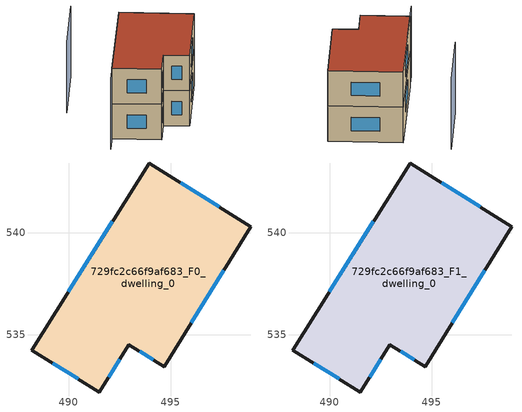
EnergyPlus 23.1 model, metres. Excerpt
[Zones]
729fc2c66f9af683_F0_dwelling_0
 floor ground (EU_floor_Construction): 498.94,540.3 494.69,533.44 492.95,534.52 491.51,532.2 488.18,534.25 493.94,543.42 z0
 wall outside (EU_wall_Construction): 492.95,534.52 494.69,533.44 498.94,540.3 493.94,543.42 488.18,534.25 491.51,532.2 492.95,534.52 z0:3
 window (EU_Window_Construction): 493.49,534.19 494.15,533.78 / 491.96,532.92 492.5,533.8 / 489.22,533.61 490.47,532.84 / 492.15,540.56 489.98,537.11 / 497.38,541.28 495.5,542.45 / 496.02,535.58 497.61,538.17 z0.93:2.07
729fc2c66f9af683_F1_dwelling_0
 floor to 729fc2c66f9af683_F0_dwelling_0 (EU_floor_Construction): 498.94,540.3 494.69,533.44 492.95,534.52 491.51,532.2 488.18,534.25 493.94,543.42 z3
 wall outside (EU_wall_Construction): 492.95,534.52 494.69,533.44 498.94,540.3 493.94,543.42 488.18,534.25 491.51,532.2 492.95,534.52 z3:6
 window (EU_Window_Construction): 493.49,534.19 494.15,533.78 / 491.96,532.92 492.5,533.8 / 489.22,533.61 490.47,532.84 / 492.15,540.56 489.98,537.11 / 497.38,541.28 495.5,542.45 / 496.02,535.58 497.61,538.17 z3.93:5.07
 roof outside (EU_roof_Construction): 494.69,533.44 498.94,540.3 493.94,543.42 488.18,534.25 491.51,532.2 492.95,534.52 z6
shading: 490.37,537.74 487.13,532.58 / 491.26,546.33 487.59,540.4 z0:6; 493.94,543.42 490.37,537.74 z0:3
[Building]
EU S2 Campaign: North Axis=0; Terrain=City; Solar Distribution=FullExterior
[Site:Location]
Montreal-Trudeau.Intl.AP: Latitude=45.4667; Longitude=-73.75; Time Zone=-5; Elevation=36
[SizingPeriod:WeatherFileDays]
AnnualSizingPeriod: Begin Month=1; Begin Day of Month=1; End Month=12; End Day of Month=31; Day of Week for Start Day=Monday; Use Weather File Daylight Saving Period=No; Use Weather File Rain and Snow Indicators=No
[MATERIAL]
EU_InternalMass_Material: Roughness=MediumRough; Thickness=0.1; Conductivity=1; Density=1800; Specific Heat=900; Thermal Absorptance=0.9; Solar Absorptance=0.7; Visible Absorptance=0.7
[MATERIAL:NOMASS] Roughness=MediumRough; Thermal Absorptance=0.9; Solar Absorptance=0.7; Visible Absorptance=0.7
Name | Thermal Resistance
EU_wall_NoMass; EU_floor_NoMass | 1.51479
EU_roof_NoMass | 2.84114
[WINDOWMATERIAL:SIMPLEGLAZINGSYSTEM]
EU_Window_SimpleGlazing: UFactor=3.53504; Solar Heat Gain Coefficient=0.8; Visible Transmittance=0.8
[CONSTRUCTION]
EU_wall_Construction: EU_wall_NoMass
EU_roof_Construction: EU_roof_NoMass
EU_floor_Construction: EU_floor_NoMass
EU_Window_Construction: EU_Window_SimpleGlazing
EU_InternalMass_Construction: EU_InternalMass_Material
[ZONE] Type=1; Multiplier=1; Ceiling Height=autocalculate; Floor Area=autocalculate; Part of Total Floor Area=Yes
Name | Volume
729fc2c66f9af683_F0_dwelling_0 | 175.351
729fc2c66f9af683_F1_dwelling_0 | 175.352
[INTERNALMASS] Construction=EU_InternalMass_Construction; Surface Area=58.4506
Name | Zone or ZoneList
729fc2c66f9af683_F0_dwelling_0_EU_InternalMass | 729fc2c66f9af683_F0_dwelling_0
729fc2c66f9af683_F1_dwelling_0_EU_InternalMass | 729fc2c66f9af683_F1_dwelling_0
[OTHEREQUIPMENT] Fuel Type=Electricity; Design Level Calculation Method=Watts/Area; Power per Zone Floor Area=1; Fraction Latent=0; Fraction Radiant=0; Fraction Lost=0; Carbon Dioxide Generation Rate=0; EndUse Subcategory=EU_Step8_InternalGains
Name | Zone or ZoneList or Space or SpaceList | Schedule
EU_Step8_InternalGain_729fc2c66f9af683_F0_dwelling_0_f000 | 729fc2c66f9af683_F0_dwelling_0 | EU_Step8_GainSchedule_729fc2c66f9af683_F0_dwelling_0_f000
EU_Step8_InternalGain_729fc2c66f9af683_F1_dwelling_0_f000 | 729fc2c66f9af683_F1_dwelling_0 | EU_Step8_GainSchedule_729fc2c66f9af683_F1_dwelling_0_f000
[ZONEVENTILATION:DESIGNFLOWRATE] Schedule=EU_AlwaysOn; Design Flow Rate Calculation Method=AirChanges/Hour; Air Changes per Hour=0.775154; Ventilation Type=Natural; Fan Pressure Rise=0; Fan Total Efficiency=1; Constant Term Coefficient=1; Temperature Term Coefficient=0; Velocity Term Coefficient=0; Velocity Squared Term Coefficient=0; Minimum Indoor Temperature=-100; Maximum Indoor Temperature=100; Delta Temperature=-100; Minimum Outdoor Temperature=-100; Maximum Outdoor Temperature=100; Maximum Wind Speed=40
Name | Zone or ZoneList or Space or SpaceList
EU_ConstantAir_729fc2c66f9af683_F0_dwelling_0 | 729fc2c66f9af683_F0_dwelling_0
EU_ConstantAir_729fc2c66f9af683_F1_dwelling_0 | 729fc2c66f9af683_F1_dwelling_0
[HVACTEMPLATE:THERMOSTAT] Constant Heating Setpoint=20; Constant Cooling Setpoint=50
EU_HeatOnly_729fc2c66f9af683_F0_dwelling_0; EU_HeatOnly_729fc2c66f9af683_F1_dwelling_0
[HVACTEMPLATE:ZONE:IDEALLOADSAIRSYSTEM] System Availability Schedule=EU_AlwaysOn; Maximum Heating Supply Air Temperature=50; Minimum Cooling Supply Air Temperature=13; Maximum Heating Supply Air Humidity Ratio=0.0156; Minimum Cooling Supply Air Humidity Ratio=0.0077; Heating Limit=NoLimit; Cooling Limit=NoLimit; Heating Availability Schedule=EU_AlwaysOn; Cooling Availability Schedule=EU_CoolingOff; Dehumidification Control Type=ConstantSensibleHeatRatio; Cooling Sensible Heat Ratio=0.7; Dehumidification Setpoint=60; Humidification Control Type=None; Humidification Setpoint=30; Outdoor Air Method=None; Outdoor Air Flow Rate per Person=0.00944; Outdoor Air Flow Rate per Zone Floor Area=0; Outdoor Air Flow Rate per Zone=0; Demand Controlled Ventilation Type=None; Outdoor Air Economizer Type=NoEconomizer; Heat Recovery Type=None; Sensible Heat Recovery Effectiveness=0.7; Latent Heat Recovery Effectiveness=0.65
Name | Template Thermostat
729fc2c66f9af683_F0_dwelling_0 | EU_HeatOnly_729fc2c66f9af683_F0_dwelling_0
729fc2c66f9af683_F1_dwelling_0 | EU_HeatOnly_729fc2c66f9af683_F1_dwelling_0
[SIZING:ZONE] Zone Cooling Design Supply Air Temperature Input Method=SupplyAirTemperature; Zone Cooling Design Supply Air Temperature=13; Zone Heating Design Supply Air Temperature Input Method=SupplyAirTemperature; Zone Heating Design Supply Air Temperature=50; Zone Cooling Design Supply Air Humidity Ratio=0.008; Zone Heating Design Supply Air Humidity Ratio=0.008; Cooling Design Air Flow Method=DesignDay; Cooling Design Air Flow Rate=0; Cooling Minimum Air Flow per Zone Floor Area=0.000762; Cooling Minimum Air Flow=0; Cooling Minimum Air Flow Fraction=0.2; Heating Design Air Flow Method=DesignDay; Heating Design Air Flow Rate=0; Heating Maximum Air Flow per Zone Floor Area=0.002032; Heating Maximum Air Flow=0.141576; Heating Maximum Air Flow Fraction=0.3; Account for Dedicated Outdoor Air System=No; Dedicated Outdoor Air System Control Strategy=NeutralSupplyAir; Dedicated Outdoor Air Low Setpoint Temperature for Design=autosize; Dedicated Outdoor Air High Setpoint Temperature for Design=autosize; Zone Load Sizing Method=Sensible Load Only No Latent Load; Zone Latent Cooling Design Supply Air Humidity Ratio Input Method=HumidityRatioDifference; Zone Cooling Design Supply Air Humidity Ratio Difference=0.005; Zone Latent Heating Design Supply Air Humidity Ratio Input Method=HumidityRatioDifference; Zone Humidification Design Supply Air Humidity Ratio Difference=0.005
729fc2c66f9af683_F0_dwelling_0; 729fc2c66f9af683_F1_dwelling_0
[SCHEDULE:CONSTANT]
Name | Hourly Value
EU_AlwaysOn | 1
EU_CoolingOff | 0
[SCHEDULE:FILE] Column Number=1; Rows to Skip at Top=0; Number of Hours of Data=8760; Column Separator=Comma; Interpolate to Timestep=No; Minutes per Item=60; Adjust Schedule for Daylight Savings=Yes
Name | File
EU_Step8_GainSchedule_729fc2c66f9af683_F0_dwelling_0_f000 | ../../schedules/729fc2c66f9af683/729fc2c66f9af683_F0_dwelling_0_f000_gain.csv
EU_Step8_GainSchedule_729fc2c66f9af683_F1_dwelling_0_f000 | ../../schedules/729fc2c66f9af683/729fc2c66f9af683_F1_dwelling_0_f000_gain.csv
